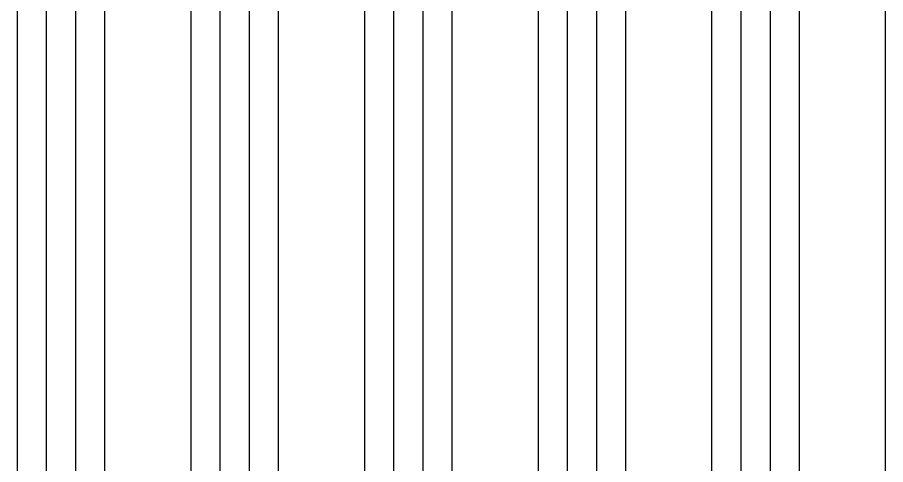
# Model space of a CAD drawing. Extents: x -58 to 1235, y -506 to 1148.
# Drawn here: x 408 to 585.4, y 873.9 to 965.2 of the extents above; entities that cross this region are included whole.
import ezdxf

# ---------------------------------------------------------------- set-up
doc = ezdxf.new("R2010")
doc.units = 0
doc.header["$MEASUREMENT"] = 0
doc.layers.add('RED_12AWG', color=1, linetype='Continuous')

msp = doc.modelspace()

# ---------------------------------------------------------------- linework, layer by layer
at = {"layer": 'RED_12AWG'}
for p, q in [((408.04, 833.05), (408.04, 1073.67)), ((414, 833.05), (414, 1073.67)), ((419.97, 833.05), (419.97, 1073.67)), ((425.94, 833.05), (425.94, 1073.67)), ((443.52, 833.05), (443.52, 1073.67)), ((449.49, 833.05), (449.49, 1073.67)), ((455.45, 833.05), (455.45, 1073.67)), ((461.42, 833.05), (461.42, 1073.67)), ((479, 833.05), (479, 1073.67)), ((484.97, 833.05), (484.97, 1073.67)), ((490.93, 833.05), (490.93, 1073.67)), ((496.9, 833.05), (496.9, 1073.67)), ((514.48, 833.05), (514.48, 1073.67)), ((520.45, 833.05), (520.45, 1073.67)), ((526.41, 833.05), (526.41, 1073.67)), ((532.38, 833.05), (532.38, 1073.67)), ((549.96, 833.05), (549.96, 1073.67)), ((555.93, 833.12), (555.93, 1073.67)), ((561.9, 833.05), (561.9, 1073.67)), ((567.86, 833.12), (567.86, 1073.67)), ((585.44, 833.12), (585.44, 1073.67))]:
    msp.add_line(p, q, dxfattribs=at)

doc.saveas('drawing.dxf')
